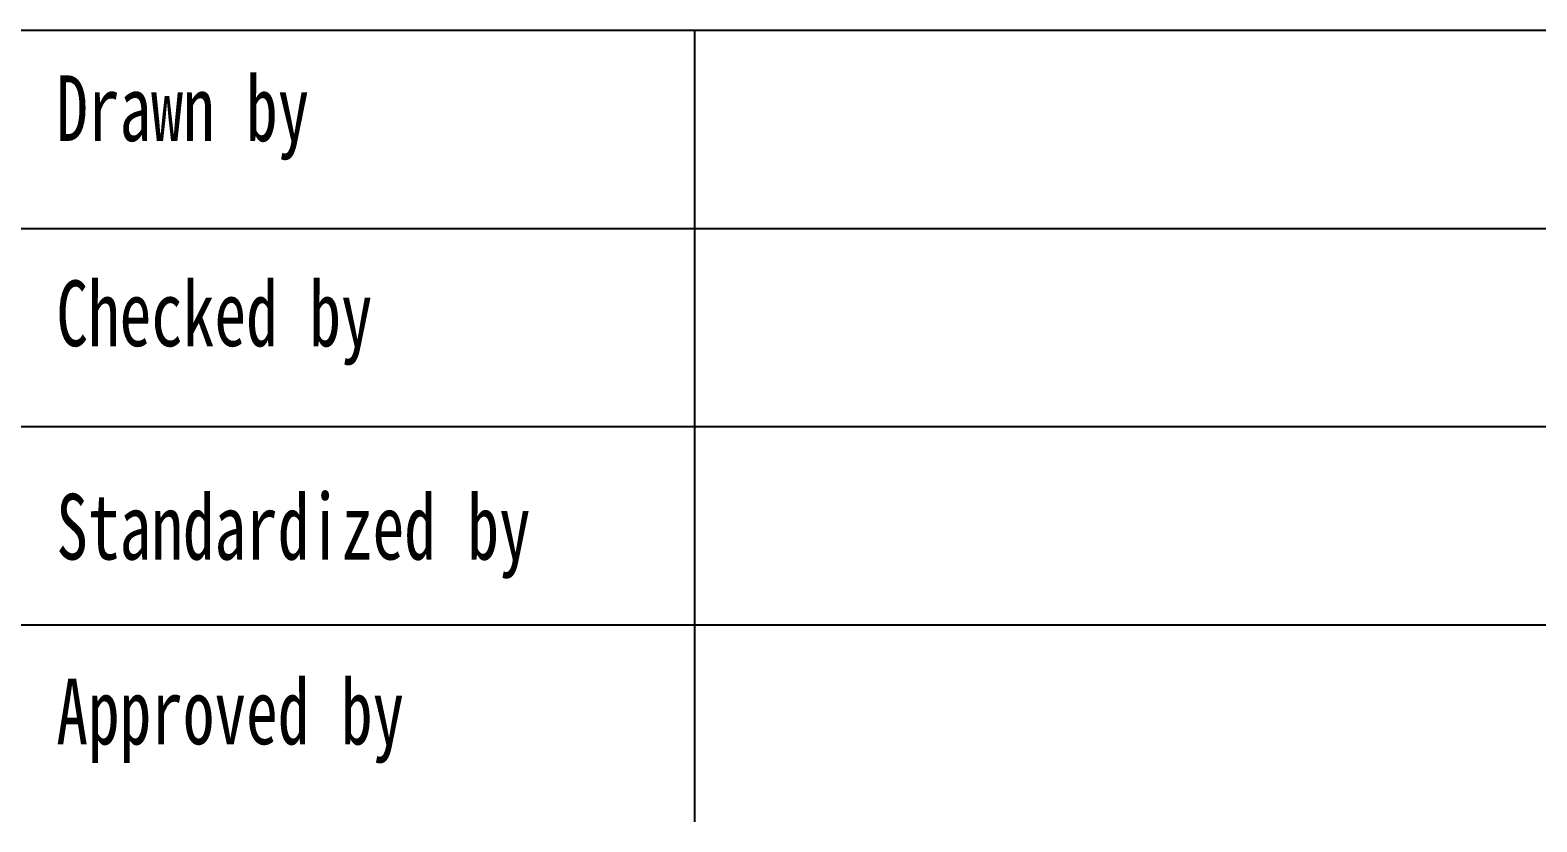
# Model space of a CAD drawing. Header units: millimetres. Extents: x 55614 to 110757, y -66981 to -47484.
# Drawn here: x 106217 to 109209, y -65469 to -63896 of the extents above; entities that cross this region are included whole.
import ezdxf

# ---------------------------------------------------------------- set-up
doc = ezdxf.new("R2010")
doc.units = ezdxf.units.MM
doc.layers.get('0').update_dxf_attribs({"lineweight": 15})
doc.layers.add('FORM', color=7, linetype='Continuous')
doc.layers.add('LY_Partlib2', color=7, linetype='Continuous')
doc.styles.get("Standard").update_dxf_attribs({"font": 'isocp.shx', "width": 0.707, "bigfont": 'hztxt.shx'})

# ---------------------------------------------------------------- blocks, each defined once
blk = doc.blocks.new('1')
at = {"layer": 'FORM', "color": 8}
for p, q in [((2086.627, 2725.703), (2222.372, 2725.703)), ((2178.058, 2725.668), (2178.058, 2701.606)), ((2157.013, 2719.67), (2222.372, 2719.67)), ((2086.627, 2713.637), (2222.372, 2713.637)), ((2086.627, 2707.604), (2222.372, 2707.604))]:
    blk.add_line(p, q, dxfattribs=at)
at = {"lineweight": -3, "char_height": 2, "attachment_point": 1}
for s, insert, width in [('{\\fSimSun|b0|i0|c134|p2;Drawn by}', (2158.649, 2724.328), 10.34516), ('{\\fSimSun|b0|i0|c134|p2;Checked by}', (2158.649, 2718.084), 11.64995), ('{\\fSimSun|b0|i0|c134|p2;Standardized by}', (2158.649, 2711.591), 20.01741), ('{\\fSimSun|b0|i0|c134|p2;Approved by}', (2158.649, 2705.968), 16.86068)]:
    blk.add_mtext(s, dxfattribs=dict(at, insert=insert, width=width))

msp = doc.modelspace()

# ---------------------------------------------------------------- block references
at = {"layer": 'LY_Partlib2', "xscale": 65.28547535580151, "yscale": 65.28547535580151, "zscale": 65.28547535580151}
msp.add_blockref('1', (-34659.727, -241844.639), dxfattribs=at)

doc.saveas('drawing.dxf')
